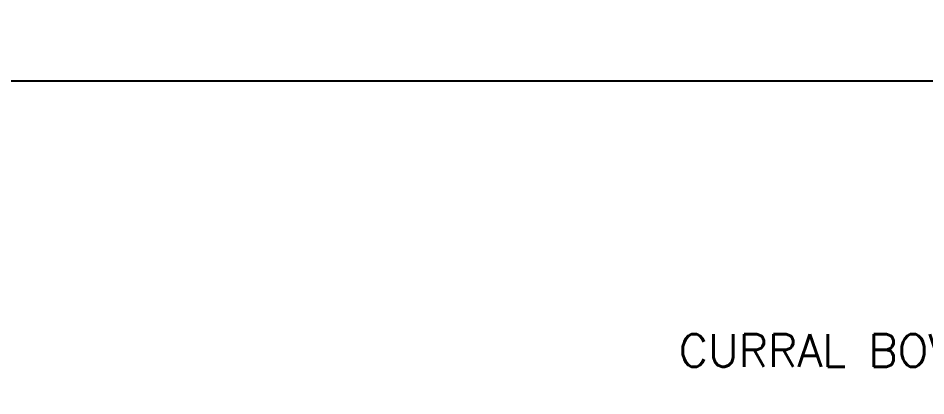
# Model space of a CAD drawing. Header units: millimetres. Extents: x 2767 to 2978, y 1319 to 1481.
# Drawn here: x 2880.62 to 2894.56, y 1437.07 to 1442.87 of the extents above; entities that cross this region are included whole.
import ezdxf

# ---------------------------------------------------------------- set-up
doc = ezdxf.new("R2010")
doc.units = ezdxf.units.MM
doc.header["$LTSCALE"] = 0.03
doc.layers.add('A-TEXTO1', color=7, linetype='Continuous', true_color=0x000000)
doc.styles.get("Standard").update_dxf_attribs({"font": 'romans.shx'})

# ---------------------------------------------------------------- blocks, each defined once
blk = doc.blocks.new('arq geral tgov')
at = {"extrusion": (0.0053337421229942, 0.002979022415269329, 0.9999813381360749)}
for points, elevation in [([(62.4992493802464, 48.71004252056301), (5.464778416089308, 73.28938611651895), (-5.991617040983233, 76.80590841631783), (-14.94205968122365, 79.08811395216757), (-26.48982375324075, 78.9969198217356), (-35.0523213564284, 75.60993553871076), (-47.96456646507648, 68.41743737082744), (-67.81231197881469, 53.82307323653511), (-81.74992886635961, 44.69006932901301), (-90.94972048899191, 38.97589552088073), (-102.1209043075196, 31.24119800941324), (-109.1689024249039, 25.53258846588576), (-116.0016091655739, 19.60993056800259), (-121.5338417543558, 16.16827046098824), (-130.2138742640265, 11.74169126899539)], 0.4525197792847039), ([(62.49911096226055, 39.99882941909976), (2.69974229023084, 65.76972208390193), (-8.154923188954843, 69.10154432741928), (-15.91482336014871, 71.08018246188652), (-24.93464234878149, 71.00895182847641), (-31.61967026168847, 68.36462005497921), (-43.63132830669709, 61.67377522086938), (-63.24703149553777, 47.25003551249864), (-77.44643779834617, 37.94548694480719), (-86.55949422582572, 32.28518609388085), (-97.31950613626192, 24.8351755400312), (-104.0298857406816, 19.40002410944425), (-111.2391747613541, 13.15094096026451), (-117.5965858668289, 9.195928614981854), (-126.5794202790986, 4.614928733912872)], 0.452519779284707)]:
    blk.add_lwpolyline(points, dxfattribs=dict(at, elevation=elevation))
blk.add_lwpolyline([(-62.49999999650754, 40.00000000098089), (-62.50000000209548, -40.00000000088176), (62.4999999969732, -40.00000000088176), (62.50000000162981, 40.00000000098089)], close=True)
at = {"layer": 'A-TEXTO1', "color": 12, "true_color": 0xdb0000, "insert": (2.764166983542964, 35.6121016880993), "char_height": 0.5000000000000001, "attachment_point": 9, "rotation": 359.9922037055238}
blk.add_mtext_dynamic_manual_height_columns('\\pxqc;CURRAL BOVINO', width=13.91980290145148, gutter_width=30.31471099704504, heights=[0], dxfattribs=at)

msp = doc.modelspace()

# ---------------------------------------------------------------- block references
msp.add_blockref('arq geral tgov', (2897.631577867178, 1401.905756628998))

doc.saveas('drawing.dxf')
